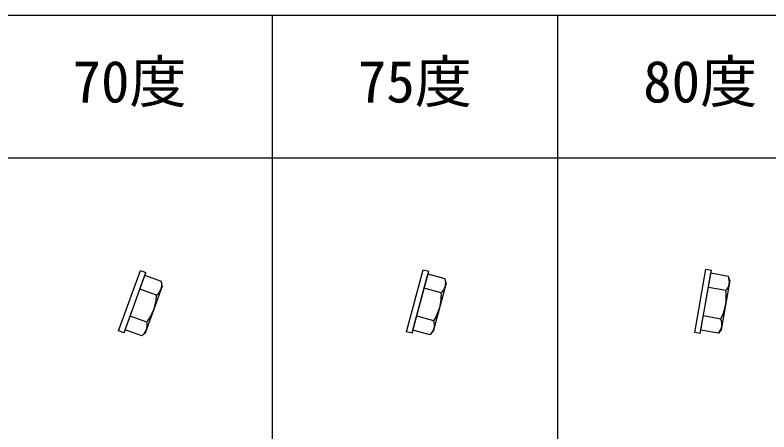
# Model space of a CAD drawing. Units: millimetres, scale not verified. Extents: x -390 to 390, y -260 to 278.
# Drawn here: x 193.9 to 299.6, y 201.6 to 260 of the extents above; entities that cross this region are included whole.
import ezdxf
from ezdxf.enums import TextEntityAlignment as Align

# ---------------------------------------------------------------- set-up
doc = ezdxf.new("R2010")
doc.units = ezdxf.units.MM
doc.header["$LTSCALE"] = 2
for name, color, linetype in [('0-0', 3, 'Continuous'), ('F-0', 4, 'Continuous'), ('F-E', 6, 'Continuous')]:
    doc.layers.add(name, color=color, linetype=linetype)
doc.styles.add('ＭＳ ゴシック', font='')
doc.styles.get('ＭＳ ゴシック').set_extended_font_data('MS Gothic')

msp = doc.modelspace()

# ---------------------------------------------------------------- linework, layer by layer
at = {"layer": '0-0'}
for p, q in [((249.608, 215.446), (251.937, 224.14)), ((290.006, 215.429), (291.569, 224.293)), ((209.213, 215.498), (212.291, 223.955)), ((209.369, 215.929), (212.134, 223.524)), ((214.472, 222.673), (212.134, 223.524)), ((249.727, 215.889), (251.819, 223.697)), ((254.222, 223.053), (251.819, 223.697)), ((254.383, 222.449), (254.222, 223.053)), ((290.086, 215.881), (291.49, 223.841)), ((293.939, 223.409), (291.49, 223.841)), ((294.153, 222.822), (293.939, 223.409)), ((214.58, 222.058), (212.186, 215.48)), ((214.58, 222.058), (214.472, 222.673)), ((254.383, 222.449), (252.571, 215.688)), ((294.153, 222.822), (292.938, 215.928)), ((213.78, 220.775), (211.443, 221.625)), ((253.698, 221.101), (251.296, 221.745)), ((293.588, 221.419), (291.139, 221.851)), ((212.398, 216.977), (210.061, 217.827)), ((252.653, 217.197), (250.25, 217.841)), ((292.887, 217.439), (290.437, 217.871)), ((209.213, 215.498), (208.461, 215.771)), ((211.707, 215.078), (209.369, 215.929)), ((249.608, 215.446), (248.835, 215.653)), ((252.13, 215.245), (249.727, 215.889)), ((252.571, 215.688), (252.13, 215.245)), ((292.536, 215.449), (290.086, 215.881)), ((292.938, 215.928), (292.536, 215.449)), ((212.186, 215.48), (211.707, 215.078)), ((290.006, 215.429), (289.219, 215.568))]:
    msp.add_line(p, q, dxfattribs=at)
for points in [[(208.461, 215.771), (211.539, 224.229), (212.291, 223.955)], [(248.835, 215.653), (251.165, 224.347), (251.937, 224.14)], [(289.219, 215.568), (290.781, 224.432), (291.569, 224.293)]]:
    msp.add_lwpolyline(points, dxfattribs=at)
for centre, radius, start, end in [((252.296, 222.45), 2.018, 347.025, 17.383), ((292.073, 222.641), 2.018, 352.025, 22.383), ((212.5, 222.241), 2.018, 342.025, 12.383), ((252.335, 222.585), 2.015, 312.59, 343.039), ((292.1, 222.778), 2.015, 317.59, 348.039), ((212.551, 222.371), 2.015, 307.59, 338.039), ((246.498, 220.855), 7.205, 345.641, 1.956), ((286.436, 220.547), 7.205, 350.641, 6.956), ((206.585, 221.157), 7.205, 340.641, 356.956), ((246.539, 221.011), 7.206, 328.045, 344.359), ((286.464, 220.706), 7.206, 333.045, 349.359), ((206.64, 221.309), 7.206, 323.045, 339.359), ((210.43, 216.544), 2.015, 341.965, 12.409), ((250.729, 216.594), 2.015, 346.965, 17.409), ((291.023, 216.671), 2.015, 351.965, 22.409), ((210.473, 216.678), 2.021, 307.642, 337.958), ((250.761, 216.732), 2.021, 312.642, 342.958), ((291.042, 216.811), 2.021, 317.642, 347.958)]:
    msp.add_arc(centre, radius, start, end, dxfattribs=at)
at = {"layer": 'F-0'}
for p, q in [((230, 260), (230, -260)), ((270, 260), (270, -260))]:
    msp.add_line(p, q, dxfattribs=at)
at = {"layer": 'F-E'}
for p, q in [((-390, 260), (390, 260)), ((-390, 240), (390, 240))]:
    msp.add_line(p, q, dxfattribs=at)

# ---------------------------------------------------------------- texts
at = {"layer": 'F-0', "color": 7, "style": 'ＭＳ ゴシック'}
for s, p in [('70度', (202, 246)), ('75度', (242, 246)), ('80度', (282, 246))]:
    msp.add_text(s, height=5.865, dxfattribs=at).set_placement(p, align=Align.BOTTOM_LEFT)

doc.saveas('drawing.dxf')
